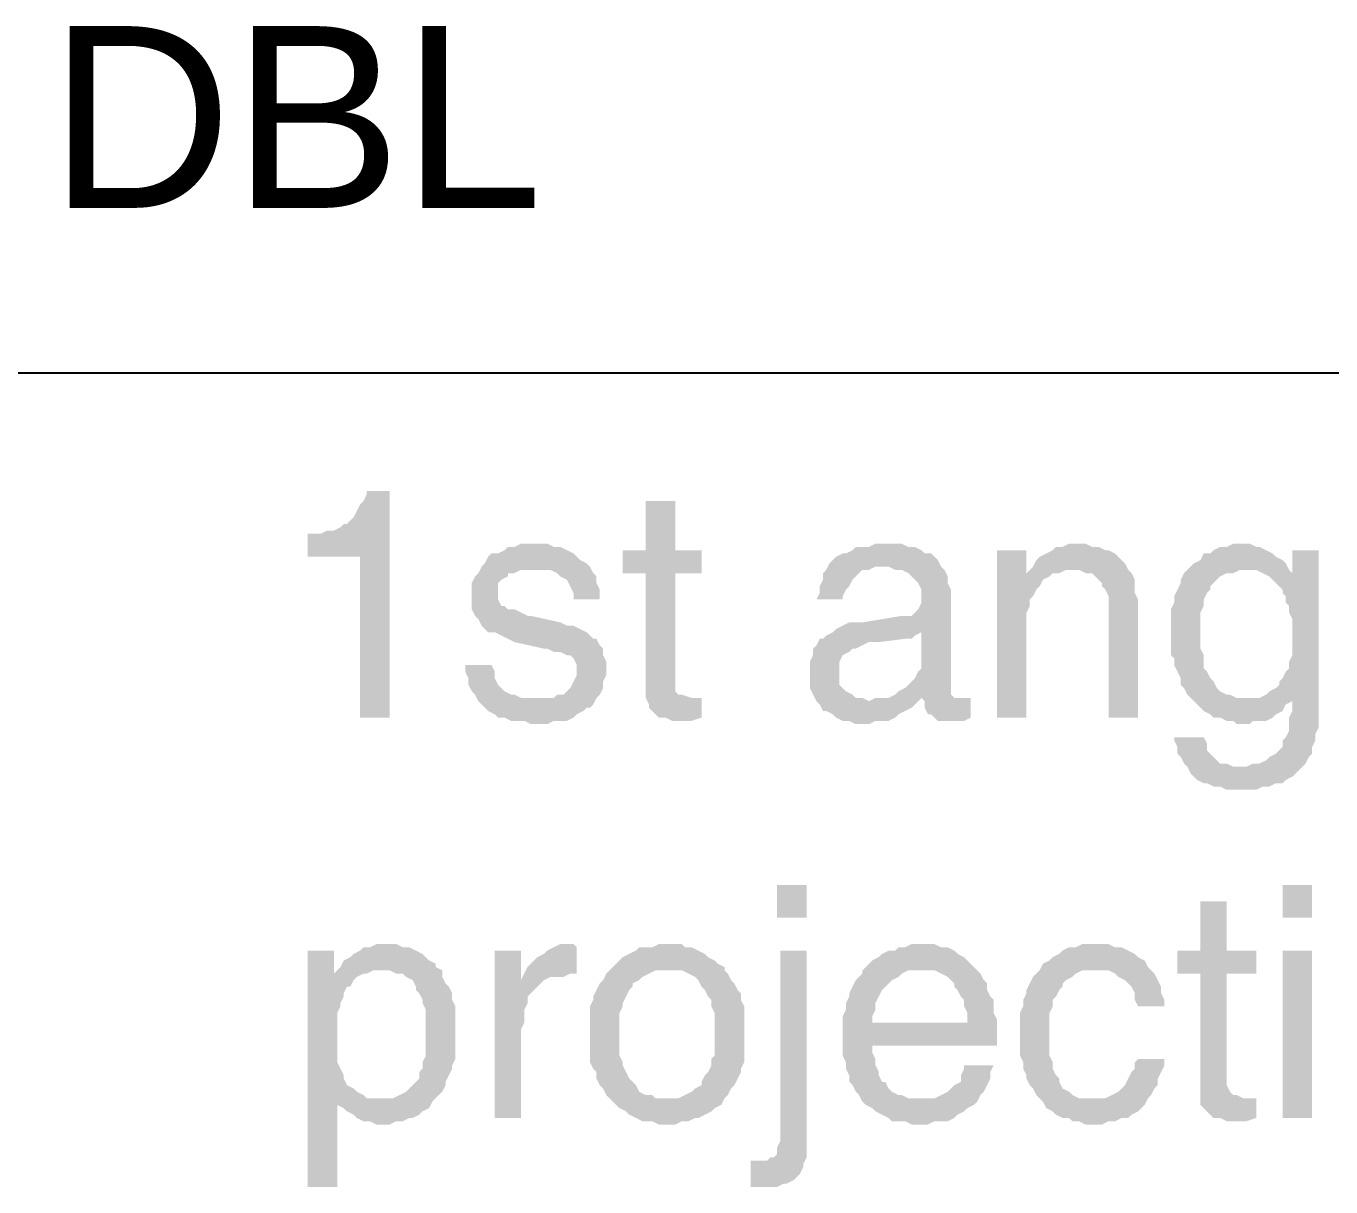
# Model space of a CAD drawing. Header units: millimetres. Extents: x 1233 to 2351, y 1180 to 1535.
# Drawn here: x 1794.21 to 1812.15, y 1261.77 to 1277.74 of the extents above; entities that cross this region are included whole.
import ezdxf

# ---------------------------------------------------------------- set-up
doc = ezdxf.new("R2010")
doc.units = ezdxf.units.MM
doc.layers.add('odj', color=4, linetype='Continuous', lineweight=35)
doc.styles.get("Standard").update_dxf_attribs({"font": 'arial.ttf'})

msp = doc.modelspace()

# ---------------------------------------------------------------- hatches: boundary and pattern name
at = {"transparency": 33554559}
for points in [[(1799.21263, 1271.34151), (1798.89671, 1271.34151), (1798.89671, 1271.29638), (1798.85157, 1271.20611), (1798.80644, 1271.16098), (1798.76131, 1271.07072), (1798.71618, 1270.98045), (1798.67105, 1270.93532), (1798.62591, 1270.89019), (1798.58078, 1270.89019), (1798.53565, 1270.84506), (1798.44538, 1270.79993), (1798.35512, 1270.79993), (1798.26486, 1270.75479), (1798.08433, 1270.75479), (1798.08433, 1270.43887), (1798.80644, 1270.43887), (1798.80644, 1268.22739), (1799.21263, 1268.22739)], [(1803.13913, 1271.20611), (1802.73294, 1271.20611), (1802.73294, 1270.52913), (1802.41702, 1270.52913), (1802.41702, 1270.21321), (1802.73294, 1270.21321), (1802.73294, 1268.49818), (1802.77807, 1268.40792), (1802.77807, 1268.36279), (1802.82321, 1268.31766), (1802.86834, 1268.27252), (1802.91347, 1268.22739), (1803.00373, 1268.22739), (1803.094, 1268.18226), (1803.36479, 1268.18226), (1803.50019, 1268.22739), (1803.50019, 1268.49818), (1803.36479, 1268.49818), (1803.22939, 1268.54332), (1803.18426, 1268.54332), (1803.13913, 1268.58845), (1803.13913, 1270.21321), (1803.50019, 1270.21321), (1803.50019, 1270.52913), (1803.13913, 1270.52913)], [(1801.19845, 1270.6194), (1801.01792, 1270.6194), (1800.92765, 1270.57426), (1800.83739, 1270.57426), (1800.79226, 1270.52913), (1800.70199, 1270.484), (1800.61173, 1270.484), (1800.5666, 1270.43887), (1800.52146, 1270.3486), (1800.47633, 1270.30347), (1800.4312, 1270.21321), (1800.38607, 1270.16808), (1800.34094, 1270.07781), (1800.34094, 1269.71675), (1800.38607, 1269.62649), (1800.4312, 1269.58136), (1800.47633, 1269.49109), (1800.52146, 1269.44596), (1800.5666, 1269.40083), (1800.65686, 1269.40083), (1800.74713, 1269.3557), (1800.83739, 1269.31056), (1800.92765, 1269.26543), (1801.33384, 1269.17517), (1801.37898, 1269.17517), (1801.46924, 1269.13004), (1801.5595, 1269.13004), (1801.64977, 1269.0849), (1801.6949, 1269.0849), (1801.74003, 1269.03977), (1801.78517, 1268.94951), (1801.78517, 1268.81411), (1801.74003, 1268.72385), (1801.6949, 1268.63358), (1801.64977, 1268.58845), (1801.60464, 1268.54332), (1801.51437, 1268.54332), (1801.46924, 1268.49818), (1801.24358, 1268.49818), (1800.4312, 1268.45305), (1800.47633, 1268.40792), (1800.52146, 1268.36279), (1800.5666, 1268.31766), (1800.65686, 1268.27252), (1800.70199, 1268.22739), (1800.79226, 1268.22739), (1800.88252, 1268.18226), (1801.06305, 1268.18226), (1801.15331, 1268.13713), (1801.37898, 1268.13713), (1801.46924, 1268.18226), (1801.64977, 1268.18226), (1801.74003, 1268.22739), (1801.78517, 1268.27252), (1801.87543, 1268.31766), (1801.92056, 1268.36279), (1801.96569, 1268.36279), (1802.01083, 1268.40792), (1802.05596, 1268.49818), (1802.10109, 1268.54332), (1802.14622, 1268.63358), (1802.14622, 1268.72385), (1802.19135, 1268.81411), (1802.19135, 1268.90437), (1802.19135, 1268.99464), (1802.14622, 1269.0849), (1802.14622, 1269.17517), (1802.10109, 1269.2203), (1802.05596, 1269.31056), (1802.01083, 1269.31056), (1801.96569, 1269.3557), (1801.92056, 1269.40083), (1801.8303, 1269.44596), (1801.74003, 1269.49109), (1801.64977, 1269.49109), (1801.5595, 1269.53622), (1801.15331, 1269.62649), (1801.10818, 1269.62649), (1801.01792, 1269.67162), (1800.92765, 1269.71675), (1800.83739, 1269.71675), (1800.79226, 1269.76189), (1800.74713, 1269.76189), (1800.70199, 1269.85215), (1800.70199, 1270.07781), (1800.74713, 1270.12294), (1800.83739, 1270.16808), (1800.83739, 1270.21321), (1800.92765, 1270.21321), (1801.01792, 1270.25834), (1801.19845, 1270.25834), (1801.96569, 1270.30347), (1801.92056, 1270.3486), (1801.8303, 1270.39374), (1801.78517, 1270.43887), (1801.74003, 1270.484), (1801.64977, 1270.52913), (1801.5595, 1270.57426), (1801.46924, 1270.57426), (1801.37898, 1270.6194), (1801.28871, 1270.6194)], [(1806.07272, 1270.6194), (1805.89219, 1270.6194), (1805.80193, 1270.57426), (1805.6214, 1270.57426), (1805.57627, 1270.52913), (1805.486, 1270.484), (1805.44087, 1270.484), (1805.35061, 1270.43887), (1805.30547, 1270.39374), (1805.26034, 1270.3486), (1805.21521, 1270.25834), (1805.17008, 1270.21321), (1805.17008, 1270.12294), (1805.12495, 1270.03268), (1805.12495, 1269.94241), (1805.07981, 1269.85215), (1805.44087, 1269.85215), (1805.44087, 1269.89728), (1805.486, 1269.98755), (1805.53114, 1270.03268), (1805.57627, 1270.12294), (1805.6214, 1270.16808), (1805.66653, 1270.21321), (1805.71166, 1270.25834), (1805.80193, 1270.25834), (1805.89219, 1270.30347), (1806.79484, 1270.30347), (1806.7497, 1270.39374), (1806.70457, 1270.43887), (1806.65944, 1270.484), (1806.56918, 1270.484), (1806.52404, 1270.52913), (1806.43378, 1270.57426), (1806.34351, 1270.57426), (1806.25325, 1270.6194), (1806.16299, 1270.6194)], [(1808.69039, 1270.6194), (1808.55499, 1270.6194), (1808.46473, 1270.57426), (1808.37446, 1270.57426), (1808.32933, 1270.52913), (1808.23907, 1270.484), (1808.1488, 1270.43887), (1808.10367, 1270.39374), (1808.05854, 1270.30347), (1807.96827, 1270.21321), (1808.2842, 1270.16808), (1808.32933, 1270.21321), (1808.41959, 1270.21321), (1808.50986, 1270.25834), (1809.36737, 1270.25834), (1809.32224, 1270.3486), (1809.27711, 1270.39374), (1809.23197, 1270.43887), (1809.18684, 1270.484), (1809.09658, 1270.52913), (1809.05145, 1270.52913), (1808.96118, 1270.57426), (1808.87092, 1270.57426), (1808.78065, 1270.6194)], [(1810.947, 1270.6194), (1810.8116, 1270.6194), (1810.72134, 1270.57426), (1810.63107, 1270.57426), (1810.54081, 1270.52913), (1810.49567, 1270.484), (1810.40541, 1270.484), (1810.36028, 1270.39374), (1810.27001, 1270.3486), (1810.22488, 1270.30347), (1810.17975, 1270.25834), (1811.12752, 1270.25834), (1811.21779, 1270.21321), (1811.30805, 1270.16808), (1811.62398, 1270.21321), (1811.57885, 1270.25834), (1811.57885, 1270.25834), (1811.53371, 1270.3486), (1811.48858, 1270.39374), (1811.39832, 1270.43887), (1811.35319, 1270.484), (1811.26292, 1270.52913), (1811.17266, 1270.57426), (1811.12752, 1270.57426), (1811.03726, 1270.6194)], [(1807.96827, 1270.52913), (1807.56208, 1270.52913), (1807.56208, 1268.22739), (1807.96827, 1268.22739), (1807.96827, 1269.44596), (1807.96827, 1269.67162), (1808.01341, 1269.76189), (1808.01341, 1269.85215), (1808.05854, 1269.89728), (1808.10367, 1269.98755), (1808.1488, 1270.03268), (1808.1488, 1270.03268), (1808.19393, 1270.12294), (1808.2842, 1270.16808), (1807.96827, 1270.21321)], [(1811.98504, 1270.52913), (1811.62398, 1270.52913), (1811.62398, 1270.21321), (1811.30805, 1270.16808), (1811.35319, 1270.12294), (1811.39832, 1270.07781), (1811.48858, 1269.98755), (1811.48858, 1269.94241), (1811.53371, 1269.89728), (1811.53371, 1269.80702), (1811.57885, 1269.76189), (1811.57885, 1269.67162), (1811.62398, 1269.58136), (1811.62398, 1269.0849), (1811.57885, 1268.99464), (1811.57885, 1268.90437), (1811.53371, 1268.85924), (1811.48858, 1268.76898), (1811.44345, 1268.72385), (1811.44345, 1268.67871), (1811.39832, 1268.63358), (1811.30805, 1268.58845), (1811.26292, 1268.54332), (1811.17266, 1268.49818), (1810.99213, 1268.49818), (1811.62398, 1268.45305), (1811.62398, 1268.31766), (1811.57885, 1268.22739), (1811.57885, 1268.04686), (1811.53371, 1267.9566), (1811.48858, 1267.91147), (1811.48858, 1267.8212), (1811.44345, 1267.77607), (1811.39832, 1267.73094), (1811.30805, 1267.68581), (1811.26292, 1267.64067), (1811.17266, 1267.59554), (1811.08239, 1267.59554), (1810.99213, 1267.55041), (1810.90186, 1267.55041), (1811.75938, 1267.55041), (1811.80451, 1267.59554), (1811.84964, 1267.68581), (1811.89477, 1267.73094), (1811.89477, 1267.8212), (1811.9399, 1267.91147), (1811.9399, 1268.00173), (1811.98504, 1268.092), (1811.98504, 1268.36279)], [(1801.96569, 1270.30347), (1801.19845, 1270.25834), (1801.42411, 1270.25834), (1801.51437, 1270.21321), (1801.5595, 1270.16808), (1801.5595, 1270.16808), (1801.64977, 1270.12294), (1801.6949, 1270.03268), (1801.74003, 1269.94241), (1801.74003, 1269.85215), (1802.10109, 1269.85215), (1802.10109, 1269.98755), (1802.05596, 1270.07781), (1802.05596, 1270.16808), (1802.01083, 1270.21321)], [(1806.79484, 1270.30347), (1805.98246, 1270.30347), (1806.07272, 1270.30347), (1806.16299, 1270.25834), (1806.25325, 1270.25834), (1806.34351, 1270.21321), (1806.38865, 1270.16808), (1806.43378, 1270.12294), (1806.47891, 1270.07781), (1806.52404, 1269.98755), (1806.52404, 1269.80702), (1806.47891, 1269.71675), (1806.43378, 1269.67162), (1806.38865, 1269.62649), (1806.25325, 1269.62649), (1805.71166, 1269.53622), (1805.53114, 1269.53622), (1805.44087, 1269.49109), (1805.35061, 1269.44596), (1805.30547, 1269.40083), (1806.52404, 1269.40083), (1806.52404, 1268.99464), (1806.52404, 1268.90437), (1806.47891, 1268.85924), (1806.43378, 1268.76898), (1806.38865, 1268.72385), (1806.29838, 1268.63358), (1806.29838, 1268.63358), (1806.20812, 1268.58845), (1806.16299, 1268.54332), (1806.07272, 1268.49818), (1805.89219, 1268.49818), (1805.80193, 1268.45305), (1805.07981, 1268.45305), (1805.12495, 1268.40792), (1805.17008, 1268.31766), (1805.21521, 1268.31766), (1805.30547, 1268.27252), (1805.35061, 1268.22739), (1805.44087, 1268.18226), (1805.53114, 1268.18226), (1805.6214, 1268.13713), (1805.80193, 1268.13713), (1805.89219, 1268.18226), (1806.07272, 1268.18226), (1806.16299, 1268.22739), (1806.20812, 1268.27252), (1806.29838, 1268.31766), (1806.38865, 1268.36279), (1806.43378, 1268.40792), (1806.47891, 1268.45305), (1806.52404, 1268.49818), (1806.97537, 1268.49818), (1806.93023, 1268.54332), (1806.93023, 1269.98755), (1806.8851, 1270.07781), (1806.8851, 1270.16808), (1806.83997, 1270.25834)], [(1809.36737, 1270.25834), (1808.60012, 1270.25834), (1808.69039, 1270.25834), (1808.78065, 1270.21321), (1808.87092, 1270.21321), (1808.91605, 1270.16808), (1808.96118, 1270.12294), (1809.00631, 1270.07781), (1809.00631, 1270.03268), (1809.05145, 1269.98755), (1809.09658, 1269.89728), (1809.09658, 1268.22739), (1809.50277, 1268.22739), (1809.50277, 1269.85215), (1809.45763, 1269.94241), (1809.45763, 1270.12294), (1809.4125, 1270.21321)], [(1810.17975, 1270.25834), (1810.13462, 1270.21321), (1810.08948, 1270.12294), (1810.08948, 1270.07781), (1810.04435, 1269.98755), (1809.99922, 1269.89728), (1809.99922, 1269.80702), (1809.95409, 1269.71675), (1809.95409, 1269.0849), (1809.99922, 1269.03977), (1809.99922, 1268.94951), (1810.04435, 1268.85924), (1810.08948, 1268.76898), (1810.08948, 1268.67871), (1810.13462, 1268.63358), (1810.17975, 1268.54332), (1810.22488, 1268.49818), (1810.27001, 1268.45305), (1810.36028, 1268.36279), (1810.40541, 1268.31766), (1810.49567, 1268.27252), (1810.54081, 1268.22739), (1810.63107, 1268.22739), (1810.72134, 1268.18226), (1810.8116, 1268.18226), (1810.85673, 1268.13713), (1811.03726, 1268.13713), (1811.08239, 1268.18226), (1811.26292, 1268.18226), (1811.35319, 1268.22739), (1811.39832, 1268.27252), (1811.48858, 1268.31766), (1811.53371, 1268.40792), (1811.62398, 1268.45305), (1811.62398, 1268.45305), (1810.99213, 1268.49818), (1810.85673, 1268.49818), (1810.76647, 1268.54332), (1810.72134, 1268.54332), (1810.63107, 1268.58845), (1810.58594, 1268.63358), (1810.54081, 1268.72385), (1810.49567, 1268.76898), (1810.45054, 1268.85924), (1810.40541, 1268.90437), (1810.40541, 1269.0849), (1810.36028, 1269.17517), (1810.36028, 1269.67162), (1810.40541, 1269.76189), (1810.40541, 1269.85215), (1810.45054, 1269.94241), (1810.49567, 1269.98755), (1810.49567, 1270.03268), (1810.54081, 1270.07781), (1810.58594, 1270.12294), (1810.63107, 1270.16808), (1810.72134, 1270.21321), (1810.8116, 1270.21321), (1810.90186, 1270.25834), (1810.99213, 1270.25834)], [(1805.30547, 1269.40083), (1805.21521, 1269.3557), (1805.17008, 1269.31056), (1805.12495, 1269.31056), (1805.07981, 1269.2203), (1805.03468, 1269.17517), (1805.03468, 1269.0849), (1804.98955, 1268.99464), (1804.98955, 1268.81411), (1804.98955, 1268.63358), (1805.03468, 1268.54332), (1805.07981, 1268.45305), (1805.80193, 1268.45305), (1805.71166, 1268.49818), (1805.6214, 1268.49818), (1805.57627, 1268.54332), (1805.486, 1268.58845), (1805.44087, 1268.63358), (1805.39574, 1268.67871), (1805.39574, 1268.99464), (1805.44087, 1269.0849), (1805.53114, 1269.13004), (1805.57627, 1269.17517), (1805.6214, 1269.17517), (1805.71166, 1269.2203), (1805.80193, 1269.26543), (1805.93733, 1269.26543), (1806.29838, 1269.31056), (1806.38865, 1269.31056), (1806.43378, 1269.3557), (1806.52404, 1269.40083)], [(1800.61173, 1268.94951), (1800.25067, 1268.94951), (1800.25067, 1268.85924), (1800.2958, 1268.76898), (1800.2958, 1268.67871), (1800.34094, 1268.58845), (1800.38607, 1268.54332), (1800.4312, 1268.45305), (1801.24358, 1268.49818), (1801.01792, 1268.49818), (1800.92765, 1268.54332), (1800.88252, 1268.54332), (1800.79226, 1268.58845), (1800.74713, 1268.63358), (1800.70199, 1268.67871), (1800.65686, 1268.76898), (1800.65686, 1268.85924)], [(1806.97537, 1268.49818), (1806.52404, 1268.49818), (1806.56918, 1268.45305), (1807.06563, 1268.49818), (1807.0205, 1268.49818)], [(1807.20103, 1268.49818), (1807.06563, 1268.49818), (1806.56918, 1268.45305), (1806.56918, 1268.36279), (1806.61431, 1268.27252), (1806.65944, 1268.27252), (1806.70457, 1268.22739), (1806.7497, 1268.18226), (1807.11076, 1268.18226), (1807.20103, 1268.22739)], [(1810.40541, 1267.9566), (1809.99922, 1267.9566), (1809.99922, 1267.91147), (1810.04435, 1267.8212), (1810.04435, 1267.73094), (1810.08948, 1267.68581), (1810.13462, 1267.59554), (1810.17975, 1267.55041), (1810.22488, 1267.46014), (1810.27001, 1267.41501), (1810.31515, 1267.36988), (1810.40541, 1267.32475), (1810.45054, 1267.32475), (1810.54081, 1267.27962), (1810.63107, 1267.27962), (1810.72134, 1267.23448), (1811.12752, 1267.23448), (1811.21779, 1267.27962), (1811.30805, 1267.27962), (1811.39832, 1267.32475), (1811.48858, 1267.32475), (1811.53371, 1267.36988), (1811.62398, 1267.41501), (1811.66911, 1267.46014), (1811.71424, 1267.50528), (1811.75938, 1267.55041), (1810.8116, 1267.55041), (1810.72134, 1267.59554), (1810.63107, 1267.59554), (1810.58594, 1267.64067), (1810.54081, 1267.68581), (1810.45054, 1267.77607), (1810.45054, 1267.86633)], [(1804.94442, 1265.47433), (1804.94442, 1265.92565), (1804.53823, 1265.92565), (1804.53823, 1265.47433)], [(1811.89477, 1265.47433), (1811.89477, 1265.92565), (1811.48858, 1265.92565), (1811.48858, 1265.47433)], [(1810.72134, 1265.69999), (1810.36028, 1265.69999), (1810.36028, 1265.02301), (1810.04435, 1265.02301), (1810.04435, 1264.70708), (1810.36028, 1264.70708), (1810.36028, 1262.9018), (1810.40541, 1262.85666), (1810.45054, 1262.81153), (1810.49567, 1262.7664), (1810.54081, 1262.72127), (1810.63107, 1262.72127), (1810.72134, 1262.67613), (1810.99213, 1262.67613), (1811.12752, 1262.72127), (1811.12752, 1262.99206), (1810.947, 1262.99206), (1810.85673, 1263.03719), (1810.8116, 1263.03719), (1810.76647, 1263.08232), (1810.72134, 1263.17259), (1810.72134, 1264.70708), (1811.12752, 1264.70708), (1811.12752, 1265.02301), (1810.72134, 1265.02301)], [(1798.44538, 1265.02301), (1798.08433, 1265.02301), (1798.08433, 1261.77349), (1798.49052, 1261.77349), (1798.49052, 1262.94693), (1799.07723, 1262.99206), (1798.89671, 1262.99206), (1798.85157, 1263.03719), (1798.76131, 1263.08232), (1798.71618, 1263.12746), (1798.62591, 1263.17259), (1798.58078, 1263.26285), (1798.58078, 1263.30798), (1798.53565, 1263.39825), (1798.49052, 1263.48851), (1798.49052, 1264.1655), (1798.53565, 1264.25576), (1798.53565, 1264.30089), (1798.58078, 1264.39116), (1798.58078, 1264.43629), (1798.62591, 1264.52655), (1798.67105, 1264.52655), (1798.71618, 1264.61682), (1798.76131, 1264.66195), (1798.85157, 1264.70708), (1798.44538, 1264.70708)], [(1799.12237, 1265.11327), (1799.0321, 1265.11327), (1798.94184, 1265.06814), (1798.85157, 1265.06814), (1798.80644, 1265.02301), (1798.71618, 1264.97788), (1798.67105, 1264.93274), (1798.58078, 1264.88761), (1798.53565, 1264.79735), (1798.49052, 1264.75221), (1798.44538, 1264.70708), (1798.89671, 1264.70708), (1798.98697, 1264.75221), (1799.07723, 1264.75221), (1799.84448, 1264.79735), (1799.84448, 1264.84248), (1799.75422, 1264.88761), (1799.70909, 1264.93274), (1799.66395, 1264.97788), (1799.57369, 1265.02301), (1799.48342, 1265.06814), (1799.39316, 1265.06814), (1799.3029, 1265.11327), (1799.21263, 1265.11327)], [(1801.01792, 1265.02301), (1800.65686, 1265.02301), (1800.65686, 1262.72127), (1801.01792, 1262.72127), (1801.01792, 1263.93984), (1801.06305, 1264.0301), (1801.06305, 1264.21063), (1801.10818, 1264.30089), (1801.10818, 1264.39116), (1801.15331, 1264.43629), (1801.19845, 1264.48142), (1801.24358, 1264.52655), (1801.28871, 1264.57169), (1801.33384, 1264.61682), (1801.01792, 1264.61682)], [(1801.64977, 1265.11327), (1801.5595, 1265.11327), (1801.46924, 1265.06814), (1801.37898, 1265.02301), (1801.33384, 1264.97788), (1801.24358, 1264.93274), (1801.19845, 1264.88761), (1801.10818, 1264.79735), (1801.10818, 1264.79735), (1801.06305, 1264.70708), (1801.78517, 1264.70708), (1801.78517, 1265.06814), (1801.74003, 1265.11327)], [(1803.00373, 1265.11327), (1802.91347, 1265.11327), (1802.82321, 1265.06814), (1802.64268, 1265.06814), (1802.59754, 1265.02301), (1802.50728, 1264.97788), (1802.41702, 1264.93274), (1802.37188, 1264.88761), (1802.32675, 1264.84248), (1802.23649, 1264.75221), (1802.23649, 1264.75221), (1802.19135, 1264.70708), (1802.14622, 1264.61682), (1802.10109, 1264.57169), (1802.05596, 1264.48142), (1802.01083, 1264.39116), (1802.01083, 1264.34602), (1801.96569, 1264.25576), (1801.96569, 1263.48851), (1802.01083, 1263.39825), (1802.05596, 1263.35312), (1802.05596, 1263.26285), (1802.10109, 1263.17259), (1802.14622, 1263.12746), (1802.19135, 1263.03719), (1802.23649, 1262.99206), (1803.00373, 1262.99206), (1802.86834, 1262.99206), (1802.82321, 1263.03719), (1802.73294, 1263.03719), (1802.64268, 1263.08232), (1802.59754, 1263.17259), (1802.55241, 1263.21772), (1802.50728, 1263.26285), (1802.46215, 1263.35312), (1802.41702, 1263.44338), (1802.41702, 1263.48851), (1802.37188, 1263.57878), (1802.37188, 1264.1655), (1802.41702, 1264.25576), (1802.41702, 1264.30089), (1802.46215, 1264.39116), (1802.50728, 1264.48142), (1802.55241, 1264.52655), (1802.55241, 1264.57169), (1802.64268, 1264.61682), (1802.68781, 1264.66195), (1802.77807, 1264.70708), (1802.86834, 1264.75221), (1803.00373, 1264.75221), (1803.81611, 1264.79735), (1803.72585, 1264.84248), (1803.68072, 1264.88761), (1803.59045, 1264.93274), (1803.54532, 1264.97788), (1803.45506, 1265.02301), (1803.36479, 1265.06814), (1803.27453, 1265.06814), (1803.22939, 1265.11327), (1803.13913, 1265.11327)], [(1804.94442, 1265.02301), (1804.58336, 1265.02301), (1804.58336, 1262.40534), (1804.53823, 1262.31508), (1804.53823, 1262.22481), (1804.4931, 1262.17968), (1804.44796, 1262.17968), (1804.40283, 1262.13455), (1804.17717, 1262.13455), (1804.17717, 1261.77349), (1804.53823, 1261.77349), (1804.62849, 1261.81862), (1804.67362, 1261.81862), (1804.76389, 1261.86376), (1804.80902, 1261.90889), (1804.85415, 1261.95402), (1804.89929, 1262.04428), (1804.89929, 1262.08942), (1804.94442, 1262.17968), (1804.94442, 1262.40534)], [(1806.52404, 1265.11327), (1806.38865, 1265.11327), (1806.29838, 1265.06814), (1806.20812, 1265.06814), (1806.16299, 1265.02301), (1806.07272, 1265.02301), (1805.98246, 1264.97788), (1805.93733, 1264.93274), (1805.84706, 1264.88761), (1805.80193, 1264.84248), (1805.71166, 1264.75221), (1806.70457, 1264.75221), (1806.79484, 1264.70708), (1806.8851, 1264.66195), (1806.93023, 1264.61682), (1806.97537, 1264.57169), (1806.97537, 1264.52655), (1807.0205, 1264.48142), (1807.06563, 1264.39116), (1807.11076, 1264.34602), (1807.11076, 1264.25576), (1807.15589, 1264.1655), (1807.15589, 1264.0301), (1805.44087, 1264.0301), (1805.44087, 1263.57878), (1805.486, 1263.48851), (1805.486, 1263.39825), (1805.53114, 1263.30798), (1805.53114, 1263.21772), (1805.57627, 1263.17259), (1805.6214, 1263.08232), (1805.66653, 1263.03719), (1805.71166, 1262.94693), (1806.52404, 1262.99206), (1806.34351, 1262.99206), (1806.25325, 1263.03719), (1806.20812, 1263.03719), (1806.11785, 1263.08232), (1806.07272, 1263.12746), (1806.02759, 1263.21772), (1805.98246, 1263.21772), (1805.93733, 1263.30798), (1805.93733, 1263.35312), (1805.89219, 1263.44338), (1805.89219, 1263.53365), (1805.84706, 1263.62391), (1805.84706, 1263.71417), (1807.56208, 1263.71417), (1807.56208, 1264.07523), (1807.51695, 1264.1655), (1807.51695, 1264.34602), (1807.47182, 1264.39116), (1807.42669, 1264.48142), (1807.42669, 1264.57169), (1807.38155, 1264.61682), (1807.33642, 1264.70708), (1807.29129, 1264.75221), (1807.24616, 1264.79735), (1807.15589, 1264.88761), (1807.11076, 1264.93274), (1807.0205, 1264.97788), (1806.97537, 1265.02301), (1806.8851, 1265.06814), (1806.79484, 1265.06814), (1806.70457, 1265.11327), (1806.61431, 1265.11327)], [(1808.91605, 1265.11327), (1808.73552, 1265.11327), (1808.64526, 1265.06814), (1808.55499, 1265.06814), (1808.46473, 1265.02301), (1808.41959, 1264.97788), (1808.32933, 1264.93274), (1808.2842, 1264.88761), (1808.19393, 1264.84248), (1808.1488, 1264.75221), (1809.09658, 1264.75221), (1809.18684, 1264.70708), (1809.23197, 1264.66195), (1809.32224, 1264.61682), (1809.36737, 1264.57169), (1809.4125, 1264.52655), (1809.45763, 1264.43629), (1809.45763, 1264.34602), (1809.50277, 1264.25576), (1809.86382, 1264.25576), (1809.86382, 1264.34602), (1809.81869, 1264.43629), (1809.81869, 1264.52655), (1809.77356, 1264.61682), (1809.72843, 1264.70708), (1809.6833, 1264.75221), (1809.63816, 1264.79735), (1809.59303, 1264.88761), (1809.59303, 1264.88761), (1809.50277, 1264.93274), (1809.45763, 1264.97788), (1809.36737, 1265.02301), (1809.27711, 1265.06814), (1809.18684, 1265.06814), (1809.09658, 1265.11327), (1809.00631, 1265.11327)], [(1811.89477, 1262.72127), (1811.89477, 1265.02301), (1811.48858, 1265.02301), (1811.48858, 1262.72127)], [(1799.84448, 1264.79735), (1799.07723, 1264.75221), (1799.21263, 1264.75221), (1799.3029, 1264.70708), (1799.39316, 1264.70708), (1799.43829, 1264.66195), (1799.52856, 1264.61682), (1799.57369, 1264.52655), (1799.57369, 1264.48142), (1799.61882, 1264.43629), (1799.66395, 1264.34602), (1799.66395, 1264.30089), (1799.70909, 1264.21063), (1799.70909, 1263.8947), (1799.70909, 1263.57878), (1799.66395, 1263.48851), (1799.66395, 1263.39825), (1799.61882, 1263.35312), (1799.61882, 1263.26285), (1799.57369, 1263.21772), (1799.52856, 1263.17259), (1799.48342, 1263.12746), (1799.43829, 1263.08232), (1799.34803, 1263.03719), (1799.25776, 1262.99206), (1799.07723, 1262.99206), (1798.49052, 1262.94693), (1798.49052, 1262.9018), (1798.58078, 1262.85666), (1798.62591, 1262.81153), (1798.71618, 1262.7664), (1798.76131, 1262.72127), (1798.85157, 1262.67613), (1798.94184, 1262.67613), (1799.0321, 1262.631), (1799.21263, 1262.631), (1799.3029, 1262.67613), (1799.39316, 1262.67613), (1799.48342, 1262.72127), (1799.52856, 1262.72127), (1799.61882, 1262.7664), (1799.66395, 1262.81153), (1799.75422, 1262.85666), (1799.79935, 1262.94693), (1799.84448, 1262.99206), (1799.88961, 1263.03719), (1799.93475, 1263.08232), (1799.97988, 1263.17259), (1799.97988, 1263.21772), (1800.02501, 1263.30798), (1800.07014, 1263.39825), (1800.07014, 1263.44338), (1800.11527, 1263.53365), (1800.11527, 1264.25576), (1800.07014, 1264.34602), (1800.07014, 1264.43629), (1800.02501, 1264.52655), (1799.97988, 1264.57169), (1799.93475, 1264.66195), (1799.93475, 1264.75221)], [(1801.06305, 1264.70708), (1801.01792, 1264.61682), (1801.33384, 1264.61682), (1801.42411, 1264.66195), (1801.60464, 1264.66195), (1801.6949, 1264.70708)], [(1803.81611, 1264.79735), (1803.00373, 1264.75221), (1803.22939, 1264.75221), (1803.31966, 1264.70708), (1803.40992, 1264.66195), (1803.45506, 1264.61682), (1803.50019, 1264.52655), (1803.54532, 1264.48142), (1803.59045, 1264.39116), (1803.63558, 1264.34602), (1803.63558, 1264.25576), (1803.68072, 1264.1655), (1803.68072, 1263.57878), (1803.63558, 1263.53365), (1803.63558, 1263.44338), (1803.59045, 1263.35312), (1803.54532, 1263.30798), (1803.50019, 1263.21772), (1803.50019, 1263.17259), (1803.40992, 1263.12746), (1803.36479, 1263.08232), (1803.27453, 1263.03719), (1803.18426, 1262.99206), (1802.23649, 1262.99206), (1802.32675, 1262.9018), (1802.37188, 1262.85666), (1802.46215, 1262.81153), (1802.50728, 1262.7664), (1802.59754, 1262.72127), (1802.68781, 1262.67613), (1802.82321, 1262.67613), (1802.91347, 1262.631), (1803.13913, 1262.631), (1803.22939, 1262.67613), (1803.31966, 1262.67613), (1803.40992, 1262.72127), (1803.45506, 1262.72127), (1803.54532, 1262.7664), (1803.63558, 1262.81153), (1803.68072, 1262.85666), (1803.77098, 1262.9018), (1803.81611, 1262.99206), (1803.81611, 1262.99206), (1803.86125, 1263.03719), (1803.90638, 1263.12746), (1803.95151, 1263.17259), (1803.99664, 1263.26285), (1804.04177, 1263.35312), (1804.04177, 1263.39825), (1804.08691, 1263.48851), (1804.08691, 1263.8947), (1804.08691, 1264.25576), (1804.04177, 1264.34602), (1804.04177, 1264.43629), (1803.99664, 1264.48142), (1803.95151, 1264.57169), (1803.90638, 1264.61682), (1803.86125, 1264.70708), (1803.81611, 1264.75221)], [(1805.71166, 1264.75221), (1805.71166, 1264.70708), (1805.66653, 1264.66195), (1805.6214, 1264.61682), (1805.57627, 1264.52655), (1805.53114, 1264.43629), (1805.53114, 1264.39116), (1805.486, 1264.30089), (1805.486, 1264.21063), (1805.44087, 1264.12036), (1805.44087, 1264.0301), (1805.84706, 1264.0301), (1805.84706, 1264.12036), (1805.89219, 1264.21063), (1805.89219, 1264.30089), (1805.93733, 1264.39116), (1805.98246, 1264.48142), (1806.02759, 1264.52655), (1806.07272, 1264.57169), (1806.11785, 1264.61682), (1806.20812, 1264.66195), (1806.25325, 1264.70708), (1806.34351, 1264.75221), (1806.52404, 1264.75221)], [(1808.1488, 1264.75221), (1808.10367, 1264.70708), (1808.05854, 1264.66195), (1808.01341, 1264.57169), (1807.96827, 1264.48142), (1807.96827, 1264.43629), (1807.92314, 1264.34602), (1807.92314, 1264.25576), (1807.87801, 1264.1655), (1807.87801, 1263.57878), (1807.92314, 1263.48851), (1807.92314, 1263.39825), (1807.96827, 1263.30798), (1807.96827, 1263.26285), (1808.01341, 1263.17259), (1808.05854, 1263.12746), (1808.10367, 1263.03719), (1808.1488, 1262.99206), (1808.91605, 1262.99206), (1808.69039, 1262.99206), (1808.60012, 1263.03719), (1808.55499, 1263.08232), (1808.46473, 1263.12746), (1808.41959, 1263.21772), (1808.41959, 1263.26285), (1808.37446, 1263.30798), (1808.32933, 1263.39825), (1808.32933, 1263.48851), (1808.2842, 1263.57878), (1808.2842, 1264.1655), (1808.32933, 1264.25576), (1808.32933, 1264.34602), (1808.37446, 1264.39116), (1808.41959, 1264.48142), (1808.46473, 1264.52655), (1808.46473, 1264.57169), (1808.50986, 1264.61682), (1808.60012, 1264.66195), (1808.64526, 1264.70708), (1808.73552, 1264.75221), (1808.91605, 1264.75221)], [(1807.51695, 1263.44338), (1807.11076, 1263.44338), (1807.11076, 1263.39825), (1807.06563, 1263.30798), (1807.06563, 1263.21772), (1806.97537, 1263.17259), (1806.93023, 1263.12746), (1806.8851, 1263.08232), (1806.79484, 1263.03719), (1806.70457, 1262.99206), (1806.52404, 1262.99206), (1805.71166, 1262.94693), (1805.71166, 1262.94693), (1805.7568, 1262.9018), (1805.84706, 1262.85666), (1805.89219, 1262.81153), (1805.98246, 1262.7664), (1806.07272, 1262.72127), (1806.11785, 1262.67613), (1806.29838, 1262.67613), (1806.38865, 1262.631), (1806.61431, 1262.631), (1806.70457, 1262.67613), (1806.8851, 1262.67613), (1806.97537, 1262.72127), (1807.0205, 1262.7664), (1807.11076, 1262.81153), (1807.15589, 1262.85666), (1807.24616, 1262.9018), (1807.29129, 1262.94693), (1807.33642, 1263.03719), (1807.38155, 1263.08232), (1807.42669, 1263.17259), (1807.47182, 1263.26285), (1807.47182, 1263.35312)], [(1809.86382, 1263.53365), (1809.50277, 1263.53365), (1809.45763, 1263.48851), (1809.45763, 1263.39825), (1809.4125, 1263.35312), (1809.36737, 1263.26285), (1809.32224, 1263.17259), (1809.27711, 1263.12746), (1809.23197, 1263.08232), (1809.14171, 1263.03719), (1809.05145, 1262.99206), (1808.1488, 1262.99206), (1808.19393, 1262.94693), (1808.23907, 1262.85666), (1808.32933, 1262.81153), (1808.37446, 1262.7664), (1808.46473, 1262.72127), (1808.55499, 1262.72127), (1808.60012, 1262.67613), (1808.69039, 1262.67613), (1808.78065, 1262.631), (1809.00631, 1262.631), (1809.09658, 1262.67613), (1809.18684, 1262.67613), (1809.27711, 1262.72127), (1809.36737, 1262.72127), (1809.4125, 1262.7664), (1809.50277, 1262.81153), (1809.5479, 1262.85666), (1809.59303, 1262.9018), (1809.63816, 1262.99206), (1809.6833, 1263.03719), (1809.72843, 1263.12746), (1809.77356, 1263.17259), (1809.77356, 1263.26285), (1809.81869, 1263.35312), (1809.86382, 1263.44338)]]:
    msp.add_hatch(color=256, dxfattribs=at).paths.add_polyline_path(points)

# ---------------------------------------------------------------- linework, layer by layer
msp.add_lwpolyline([(1497.48581, 1272.96627), (1893.92369, 1272.96627)])

# ---------------------------------------------------------------- texts
at = {"layer": 'odj', "insert": (1798.11214, 1276.48663), "char_height": 2.5, "width": 7.1768817, "attachment_point": 5}
msp.add_mtext('\\pxql;DBL', dxfattribs=at)

doc.saveas('drawing.dxf')
